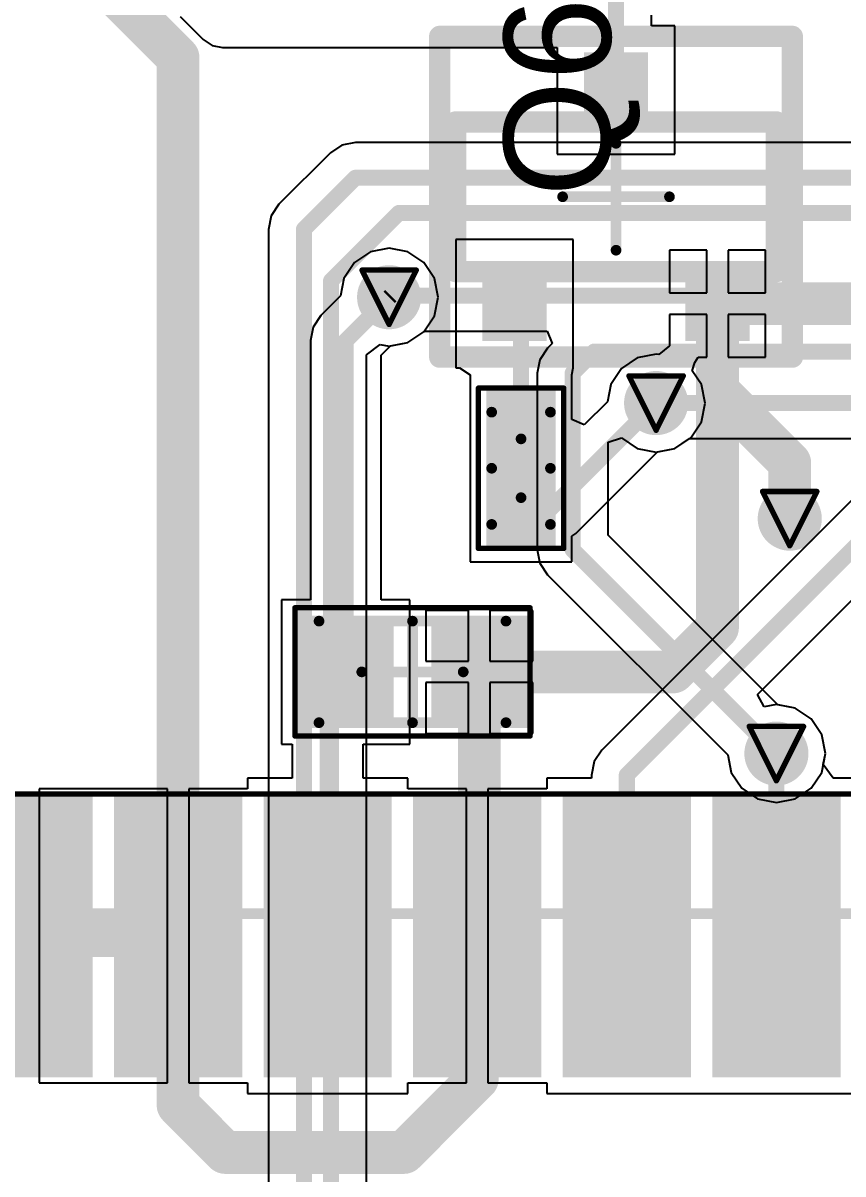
# Model space of a CAD drawing. Header units: millimetres. Extents: x 9.6 to 105, y 7.6 to 66.9.
# Drawn here: x 20.87 to 28.54, y 25.53 to 36.3 of the extents above; entities that cross this region are included whole.
import ezdxf

# ---------------------------------------------------------------- set-up
doc = ezdxf.new("R2010")
doc.units = ezdxf.units.MM
for name, color, linetype in [('BottomLayer', 5, 'Continuous'), ('BottomSolder', 6, 'Continuous'), ('DrillDrawing', 1, 'Continuous'), ('Mechanical13', 56, 'Continuous'), ('Mechanical15', 56, 'Continuous'), ('Mechanical16', 56, 'Continuous'), ('Mechanical2', 216, 'Continuous'), ('Mechanical3', 76, 'Continuous'), ('Mechanical5', 56, 'Continuous'), ('TopLayer', 1, 'Continuous'), ('TopOverlay', 2, 'Continuous'), ('TopPaste', 8, 'Continuous'), ('TopSolder', 216, 'Continuous'), ('ViaHoleLayer', 16, 'Continuous')]:
    doc.layers.add(name, color=color, linetype=linetype)
doc.styles.add('Arial', font='arial.ttf', dxfattribs={"height": 0.2})

msp = doc.modelspace()

# ---------------------------------------------------------------- hatches: boundary and pattern name
at = {"layer": 'BottomLayer'}
h = msp.add_hatch(color=5, dxfattribs=at)
edge = h.paths.add_edge_path()
edge.add_arc((24.292, 33.731), 0.2, 0, 360)
h = msp.add_hatch(color=5, dxfattribs=at)
edge = h.paths.add_edge_path()
edge.add_arc((26.791, 32.741), 0.2, 0, 360)
h = msp.add_hatch(color=5, dxfattribs=at)
edge = h.paths.add_edge_path()
edge.add_arc((28.042, 31.66), 0.2, 0, 360)
h = msp.add_hatch(color=5, dxfattribs=at)
edge = h.paths.add_edge_path()
edge.add_arc((27.917, 29.462), 0.2, 0, 360)
at = {"layer": 'BottomSolder'}
h = msp.add_hatch(color=6, dxfattribs=at)
edge = h.paths.add_edge_path()
edge.add_arc((24.292, 33.731), 0.3, 0, 360)
h = msp.add_hatch(color=6, dxfattribs=at)
edge = h.paths.add_edge_path()
edge.add_arc((26.791, 32.741), 0.3, 0, 360)
h = msp.add_hatch(color=6, dxfattribs=at)
edge = h.paths.add_edge_path()
edge.add_arc((28.042, 31.66), 0.3, 0, 360)
h = msp.add_hatch(color=6, dxfattribs=at)
edge = h.paths.add_edge_path()
edge.add_arc((27.917, 29.462), 0.3, 0, 360)
at = {"layer": 'TopLayer'}
for points in [[(26.116, 35.321), (26.116, 36.021), (26.716, 36.021), (26.716, 35.321)], [(25.166, 33.321), (25.166, 34.021), (25.766, 34.021), (25.766, 33.321)], [(27.066, 33.321), (27.066, 34.021), (27.666, 34.021), (27.666, 33.321)], [(25.302, 32.756), (25.752, 32.756), (25.752, 32.256), (25.302, 32.256)], [(25.302, 32.006), (25.752, 32.006), (25.752, 31.506), (25.302, 31.506)], [(24.236, 30.651), (24.236, 29.801), (23.536, 29.801), (23.536, 30.651)], [(25.486, 30.651), (25.486, 29.801), (24.786, 29.801), (24.786, 30.651)], [(21.417, 28.983), (21.417, 26.533), (20.417, 26.533), (20.417, 28.983)], [(22.817, 28.983), (22.817, 26.533), (21.817, 26.533), (21.817, 28.983)], [(24.217, 28.983), (24.217, 26.533), (23.217, 26.533), (23.217, 28.983)], [(25.617, 28.983), (25.617, 26.533), (24.617, 26.533), (24.617, 28.983)], [(27.017, 28.983), (27.017, 26.533), (26.017, 26.533), (26.017, 28.983)], [(28.417, 28.983), (28.417, 26.533), (27.417, 26.533), (27.417, 28.983)]]:
    msp.add_hatch(color=1, dxfattribs=at).paths.add_polyline_path(points)
h = msp.add_hatch(color=1, dxfattribs=at)
edge = h.paths.add_edge_path()
edge.add_arc((24.292, 33.731), 0.2, 0, 360)
h = msp.add_hatch(color=1, dxfattribs=at)
edge = h.paths.add_edge_path()
edge.add_arc((26.791, 32.741), 0.2, 0, 360)
h = msp.add_hatch(color=1, dxfattribs=at)
edge = h.paths.add_edge_path()
edge.add_arc((28.042, 31.66), 0.2, 0, 360)
h = msp.add_hatch(color=1, dxfattribs=at)
edge = h.paths.add_edge_path()
edge.add_arc((27.917, 29.462), 0.2, 0, 360)
at = {"layer": 'TopPaste'}
for points in [[(26.667, 35.371), (26.667, 35.971), (26.167, 35.971), (26.167, 35.371)], [(25.717, 33.371), (25.717, 33.971), (25.217, 33.971), (25.217, 33.371)], [(27.617, 33.371), (27.617, 33.971), (27.117, 33.971), (27.117, 33.371)], [(25.352, 32.706), (25.702, 32.706), (25.702, 32.306), (25.352, 32.306)], [(25.352, 31.956), (25.702, 31.956), (25.702, 31.556), (25.352, 31.556)], [(24.186, 30.601), (24.186, 29.851), (23.586, 29.851), (23.586, 30.601)], [(25.436, 30.601), (25.436, 29.851), (24.836, 29.851), (24.836, 30.601)], [(21.367, 28.933), (21.367, 26.583), (20.467, 26.583), (20.467, 28.933)], [(22.767, 28.933), (22.767, 26.583), (21.867, 26.583), (21.867, 28.933)], [(24.167, 28.933), (24.167, 26.583), (23.267, 26.583), (23.267, 28.933)], [(25.567, 28.933), (25.567, 26.583), (24.667, 26.583), (24.667, 28.933)], [(26.967, 28.933), (26.967, 26.583), (26.067, 26.583), (26.067, 28.933)], [(28.367, 28.933), (28.367, 26.583), (27.467, 26.583), (27.467, 28.933)]]:
    msp.add_hatch(color=8, dxfattribs=at).paths.add_polyline_path(points)
at = {"layer": 'TopSolder'}
for points in [[(26.116, 35.321), (26.116, 36.021), (26.716, 36.021), (26.716, 35.321)], [(25.166, 33.321), (25.166, 34.021), (25.766, 34.021), (25.766, 33.321)], [(27.066, 33.321), (27.066, 34.021), (27.666, 34.021), (27.666, 33.321)], [(25.202, 32.856), (25.852, 32.856), (25.852, 32.156), (25.202, 32.156)], [(25.202, 32.106), (25.852, 32.106), (25.852, 31.406), (25.202, 31.406)], [(24.336, 30.751), (24.336, 29.701), (23.436, 29.701), (23.436, 30.751)], [(25.586, 30.751), (25.586, 29.701), (24.686, 29.701), (24.686, 30.751)], [(21.517, 29.083), (21.517, 26.433), (20.317, 26.433), (20.317, 29.083)], [(22.917, 29.083), (22.917, 26.433), (21.717, 26.433), (21.717, 29.083)], [(24.317, 29.083), (24.317, 26.433), (23.117, 26.433), (23.117, 29.083)], [(25.717, 29.083), (25.717, 26.433), (24.517, 26.433), (24.517, 29.083)], [(27.117, 29.083), (27.117, 26.433), (25.917, 26.433), (25.917, 29.083)], [(28.517, 29.083), (28.517, 26.433), (27.317, 26.433), (27.317, 29.083)]]:
    msp.add_hatch(color=216, dxfattribs=at).paths.add_polyline_path(points)
h = msp.add_hatch(color=216, dxfattribs=at)
edge = h.paths.add_edge_path()
edge.add_arc((24.292, 33.731), 0.3, 0, 360)
h = msp.add_hatch(color=216, dxfattribs=at)
edge = h.paths.add_edge_path()
edge.add_arc((26.791, 32.741), 0.3, 0, 360)
h = msp.add_hatch(color=216, dxfattribs=at)
edge = h.paths.add_edge_path()
edge.add_arc((28.042, 31.66), 0.3, 0, 360)
h = msp.add_hatch(color=216, dxfattribs=at)
edge = h.paths.add_edge_path()
edge.add_arc((27.917, 29.462), 0.3, 0, 360)
at = {"layer": 'ViaHoleLayer'}
h = msp.add_hatch(color=16, dxfattribs=at)
edge = h.paths.add_edge_path()
edge.add_arc((24.292, 33.731), 0.1, 0, 360)
h = msp.add_hatch(color=16, dxfattribs=at)
edge = h.paths.add_edge_path()
edge.add_arc((26.791, 32.741), 0.1, 0, 360)
h = msp.add_hatch(color=16, dxfattribs=at)
edge = h.paths.add_edge_path()
edge.add_arc((28.042, 31.66), 0.1, 0, 360)
h = msp.add_hatch(color=16, dxfattribs=at)
edge = h.paths.add_edge_path()
edge.add_arc((27.917, 29.462), 0.1, 0, 360)

# ---------------------------------------------------------------- linework, layer by layer
at = {"layer": 'BottomLayer'}
for p, q in [((23.851, 35.155), (23.743, 35.083)), ((23.978, 35.18), (23.851, 35.155)), ((53.127, 35.18), (23.978, 35.18)), ((23.743, 35.083), (23.261, 34.601)), ((23.261, 34.601), (23.189, 34.493)), ((23.189, 34.493), (23.164, 34.366)), ((23.164, 34.366), (23.164, 23.774)), ((24.468, 33.307), (24.617, 33.407)), ((24.617, 33.407), (24.623, 33.415)), ((24.623, 33.415), (25.77, 33.415)), ((25.77, 33.415), (25.819, 33.298)), ((24.08, 33.191), (24.207, 33.289)), ((24.207, 33.289), (24.292, 33.272)), ((24.292, 33.272), (24.468, 33.307)), ((25.819, 33.298), (25.775, 33.254)), ((24.08, 25.283), (24.08, 33.191)), ((25.775, 33.254), (25.703, 33.147)), ((25.703, 33.147), (25.678, 33.02)), ((25.678, 33.02), (25.678, 31.369)), ((26.341, 32.376), (26.467, 32.416)), ((26.467, 32.416), (26.615, 32.317)), ((26.341, 31.506), (26.341, 32.376)), ((26.615, 32.317), (26.791, 32.282)), ((26.791, 32.282), (26.967, 32.317)), ((26.967, 32.317), (27.105, 32.409)), ((27.105, 32.409), (40.802, 32.409)), ((27.929, 29.918), (26.341, 31.506)), ((25.678, 31.369), (25.703, 31.242)), ((25.703, 31.242), (25.775, 31.135)), ((25.775, 31.135), (27.461, 29.449)), ((28.093, 29.886), (27.929, 29.918)), ((28.241, 29.786), (28.093, 29.886)), ((28.341, 29.637), (28.241, 29.786)), ((28.376, 29.462), (28.341, 29.637)), ((27.461, 29.449), (27.493, 29.286)), ((28.341, 29.286), (28.376, 29.462)), ((27.493, 29.286), (27.593, 29.137)), ((28.241, 29.137), (28.341, 29.286)), ((27.593, 29.137), (27.741, 29.038)), ((28.093, 29.038), (28.241, 29.137)), ((27.741, 29.038), (27.917, 29.003)), ((27.917, 29.003), (28.093, 29.038))]:
    msp.add_line(p, q, dxfattribs=at)
at = {"layer": 'BottomLayer', "const_width": 0.15}
for points in [[(23.495, 34.366), (23.978, 34.849)], [(23.978, 34.849), (53.264, 34.849)], [(23.749, 33.884), (24.384, 34.519)], [(24.384, 34.519), (53.289, 34.519)], [(23.495, 23.774), (23.495, 34.366)], [(23.749, 25.146), (23.749, 33.884)], [(24.292, 33.731), (24.308, 33.747)], [(24.308, 33.747), (53.077, 33.747)], [(26.01, 33.02), (26.213, 33.223)], [(26.213, 33.223), (31.197, 33.223)], [(26.01, 31.369), (26.01, 33.02)], [(26.791, 32.741), (66.413, 32.741)], [(26.01, 31.369), (27.917, 29.462)]]:
    msp.add_lwpolyline(points, dxfattribs=at)
at = {"layer": 'BottomLayer', "const_width": 0.075}
for points in [[(23.94, 34.849, 1), (24.015, 34.849, 1)], [(23.94, 34.849, 1), (24.015, 34.849, 1)], [(24.346, 34.519, 1), (24.422, 34.519, 1)], [(24.346, 34.519, 1), (24.422, 34.519, 1)], [(23.457, 34.366, 1), (23.533, 34.366, 1)], [(23.457, 34.366, 1), (23.533, 34.366, 1)], [(23.711, 33.884, 1), (23.787, 33.884, 1)], [(23.711, 33.884, 1), (23.787, 33.884, 1)], [(24.27, 33.747, 1), (24.345, 33.747, 1)], [(24.27, 33.747, 1), (24.345, 33.747, 1)], [(24.255, 33.731, 1), (24.33, 33.731, 1)], [(26.175, 33.223, 1), (26.25, 33.223, 1)], [(26.175, 33.223, 1), (26.25, 33.223, 1)], [(25.972, 33.02, 1), (26.047, 33.02, 1)], [(25.972, 33.02, 1), (26.047, 33.02, 1)], [(26.754, 32.741, 1), (26.829, 32.741, 1)], [(25.972, 31.369, 1), (26.047, 31.369, 1)], [(25.972, 31.369, 1), (26.047, 31.369, 1)], [(27.879, 29.462, 1), (27.954, 29.462, 1)]]:
    msp.add_lwpolyline(points, format="xyb", close=True, dxfattribs=at)
at = {"layer": 'DrillDrawing', "const_width": 0.0508}
for points in [[(24.038, 33.985), (24.546, 33.985)], [(24.038, 33.985), (24.292, 33.477)], [(24.292, 33.477), (24.546, 33.985)], [(26.537, 32.995), (27.045, 32.995)], [(26.537, 32.995), (26.791, 32.487)], [(26.791, 32.487), (27.045, 32.995)], [(27.788, 31.914), (28.296, 31.914)], [(27.788, 31.914), (28.042, 31.406)], [(28.042, 31.406), (28.296, 31.914)], [(27.663, 29.716), (28.171, 29.716)], [(27.663, 29.716), (27.917, 29.208)], [(27.917, 29.208), (28.171, 29.716)]]:
    msp.add_lwpolyline(points, dxfattribs=at)
at = {"layer": 'DrillDrawing', "const_width": 0.0254}
for points in [[(24.026, 33.985, 1), (24.051, 33.985, 1)], [(24.026, 33.985, 1), (24.051, 33.985, 1)], [(24.534, 33.985, 1), (24.559, 33.985, 1)], [(24.534, 33.985, 1), (24.559, 33.985, 1)], [(24.28, 33.477, 1), (24.305, 33.477, 1)], [(24.28, 33.477, 1), (24.305, 33.477, 1)], [(26.524, 32.995, 1), (26.55, 32.995, 1)], [(26.524, 32.995, 1), (26.55, 32.995, 1)], [(27.032, 32.995, 1), (27.058, 32.995, 1)], [(27.032, 32.995, 1), (27.058, 32.995, 1)], [(26.778, 32.487, 1), (26.804, 32.487, 1)], [(26.778, 32.487, 1), (26.804, 32.487, 1)], [(27.775, 31.914, 1), (27.8, 31.914, 1)], [(27.775, 31.914, 1), (27.8, 31.914, 1)], [(28.283, 31.914, 1), (28.308, 31.914, 1)], [(28.283, 31.914, 1), (28.308, 31.914, 1)], [(28.029, 31.406, 1), (28.054, 31.406, 1)], [(28.029, 31.406, 1), (28.054, 31.406, 1)], [(27.65, 29.716, 1), (27.676, 29.716, 1)], [(27.65, 29.716, 1), (27.676, 29.716, 1)], [(28.158, 29.716, 1), (28.184, 29.716, 1)], [(28.158, 29.716, 1), (28.184, 29.716, 1)], [(27.904, 29.208, 1), (27.93, 29.208, 1)], [(27.904, 29.208, 1), (27.93, 29.208, 1)]]:
    msp.add_lwpolyline(points, format="xyb", close=True, dxfattribs=at)
at = {"layer": 'Mechanical13', "const_width": 0.1}
for points in [[(25.252, 31.606), (25.252, 32.656)], [(25.252, 32.656), (25.802, 32.656)], [(25.802, 31.606), (25.802, 32.656)], [(25.252, 31.606), (25.802, 31.606)], [(23.636, 30.701), (25.386, 30.701)], [(23.636, 29.751), (23.636, 30.701)], [(25.386, 29.751), (25.386, 30.701)], [(23.636, 29.751), (25.386, 29.751)], [(10.217, 27.963), (33.217, 27.963)]]:
    msp.add_lwpolyline(points, dxfattribs=at)
at = {"layer": 'Mechanical13', "const_width": 0.05}
for points in [[(25.227, 32.656, 1), (25.277, 32.656, 1)], [(25.227, 32.656, 1), (25.277, 32.656, 1)], [(25.777, 32.656, 1), (25.827, 32.656, 1)], [(25.777, 32.656, 1), (25.827, 32.656, 1)], [(25.227, 31.606, 1), (25.277, 31.606, 1)], [(25.227, 31.606, 1), (25.277, 31.606, 1)], [(25.777, 31.606, 1), (25.827, 31.606, 1)], [(25.777, 31.606, 1), (25.827, 31.606, 1)], [(23.611, 30.701, 1), (23.661, 30.701, 1)], [(23.611, 30.701, 1), (23.661, 30.701, 1)], [(25.361, 30.701, 1), (25.411, 30.701, 1)], [(25.361, 30.701, 1), (25.411, 30.701, 1)], [(23.611, 29.751, 1), (23.661, 29.751, 1)], [(23.611, 29.751, 1), (23.661, 29.751, 1)], [(25.361, 29.751, 1), (25.411, 29.751, 1)], [(25.361, 29.751, 1), (25.411, 29.751, 1)]]:
    msp.add_lwpolyline(points, format="xyb", close=True, dxfattribs=at)
at = {"layer": 'Mechanical15'}
for points, const_width in [([(25.127, 31.381), (25.127, 32.881)], 0.05), ([(25.127, 32.881), (25.927, 32.881)], 0.05), ([(25.927, 31.381), (25.927, 32.881)], 0.05), ([(25.527, 31.856), (25.527, 32.406)], 0.1), ([(25.252, 32.131), (25.802, 32.131)], 0.1), ([(25.127, 31.381), (25.927, 31.381)], 0.05), ([(23.411, 30.826), (25.611, 30.826)], 0.05), ([(23.411, 29.626), (23.411, 30.826)], 0.05), ([(25.611, 29.626), (25.611, 30.826)], 0.05), ([(24.511, 29.751), (24.511, 30.701)], 0.1), ([(24.036, 30.226), (24.986, 30.226)], 0.1), ([(23.411, 29.626), (25.611, 29.626)], 0.05), ([(10.117, 29.083), (34.362, 29.083)], 0.05)]:
    msp.add_lwpolyline(points, dxfattribs=dict(at, const_width=const_width))
for points, const_width in [([(25.115, 32.881, 1), (25.14, 32.881, 1)], 0.025), ([(25.115, 32.881, 1), (25.14, 32.881, 1)], 0.025), ([(25.914, 32.881, 1), (25.939, 32.881, 1)], 0.025), ([(25.914, 32.881, 1), (25.939, 32.881, 1)], 0.025), ([(25.502, 32.406, 1), (25.552, 32.406, 1)], 0.05), ([(25.227, 32.131, 1), (25.277, 32.131, 1)], 0.05), ([(25.777, 32.131, 1), (25.827, 32.131, 1)], 0.05), ([(25.502, 31.856, 1), (25.552, 31.856, 1)], 0.05), ([(25.115, 31.381, 1), (25.14, 31.381, 1)], 0.025), ([(25.115, 31.381, 1), (25.14, 31.381, 1)], 0.025), ([(25.914, 31.381, 1), (25.939, 31.381, 1)], 0.025), ([(25.914, 31.381, 1), (25.939, 31.381, 1)], 0.025), ([(23.398, 30.826, 1), (23.423, 30.826, 1)], 0.025), ([(23.398, 30.826, 1), (23.423, 30.826, 1)], 0.025), ([(25.599, 30.826, 1), (25.624, 30.826, 1)], 0.025), ([(25.599, 30.826, 1), (25.624, 30.826, 1)], 0.025), ([(24.486, 30.701, 1), (24.536, 30.701, 1)], 0.05), ([(24.011, 30.226, 1), (24.061, 30.226, 1)], 0.05), ([(24.961, 30.226, 1), (25.011, 30.226, 1)], 0.05), ([(24.486, 29.751, 1), (24.536, 29.751, 1)], 0.05), ([(23.398, 29.626, 1), (23.423, 29.626, 1)], 0.025), ([(23.398, 29.626, 1), (23.423, 29.626, 1)], 0.025), ([(25.599, 29.626, 1), (25.624, 29.626, 1)], 0.025), ([(25.599, 29.626, 1), (25.624, 29.626, 1)], 0.025)]:
    msp.add_lwpolyline(points, format="xyb", close=True, dxfattribs=dict(at, const_width=const_width))
at = {"layer": 'Mechanical16', "const_width": 0.1}
for points in [[(26.416, 34.171), (26.416, 35.171)], [(25.916, 34.671), (26.916, 34.671)]]:
    msp.add_lwpolyline(points, dxfattribs=at)
at = {"layer": 'Mechanical16', "const_width": 0.05}
for points in [[(26.391, 35.171, 1), (26.441, 35.171, 1)], [(25.891, 34.671, 1), (25.941, 34.671, 1)], [(26.891, 34.671, 1), (26.941, 34.671, 1)], [(26.391, 34.171, 1), (26.441, 34.171, 1)]]:
    msp.add_lwpolyline(points, format="xyb", close=True, dxfattribs=at)
at = {"layer": 'Mechanical2', "const_width": 0.2}
for points in [[(24.916, 33.971), (24.916, 35.371)], [(24.916, 35.371), (27.916, 35.371)], [(27.916, 33.971), (27.916, 35.371)], [(24.916, 33.971), (27.916, 33.971)]]:
    msp.add_lwpolyline(points, dxfattribs=at)
at = {"layer": 'Mechanical2', "const_width": 0.1}
for points in [[(24.866, 35.371, 1), (24.966, 35.371, 1)], [(24.866, 35.371, 1), (24.966, 35.371, 1)], [(27.866, 35.371, 1), (27.966, 35.371, 1)], [(27.866, 35.371, 1), (27.966, 35.371, 1)], [(24.866, 33.971, 1), (24.966, 33.971, 1)], [(24.866, 33.971, 1), (24.966, 33.971, 1)], [(27.866, 33.971, 1), (27.966, 33.971, 1)], [(27.866, 33.971, 1), (27.966, 33.971, 1)]]:
    msp.add_lwpolyline(points, format="xyb", close=True, dxfattribs=at)
at = {"layer": 'Mechanical3', "const_width": 0.2}
for points in [[(24.766, 33.171), (24.766, 36.171)], [(24.766, 36.171), (28.066, 36.171)], [(28.066, 33.171), (28.066, 36.171)], [(24.766, 33.171), (28.066, 33.171)]]:
    msp.add_lwpolyline(points, dxfattribs=at)
at = {"layer": 'Mechanical3', "const_width": 0.1}
for points in [[(24.716, 36.171, 1), (24.816, 36.171, 1)], [(24.716, 36.171, 1), (24.816, 36.171, 1)], [(28.016, 36.171, 1), (28.116, 36.171, 1)], [(28.016, 36.171, 1), (28.116, 36.171, 1)], [(24.716, 33.171, 1), (24.816, 33.171, 1)], [(24.716, 33.171, 1), (24.816, 33.171, 1)], [(28.016, 33.171, 1), (28.116, 33.171, 1)], [(28.016, 33.171, 1), (28.116, 33.171, 1)]]:
    msp.add_lwpolyline(points, format="xyb", close=True, dxfattribs=at)
at = {"layer": 'Mechanical5', "const_width": 0.2}
for points in [[(24.766, 33.171), (24.766, 36.171)], [(24.766, 36.171), (28.066, 36.171)], [(28.066, 33.171), (28.066, 36.171)], [(24.766, 33.171), (28.066, 33.171)]]:
    msp.add_lwpolyline(points, dxfattribs=at)
at = {"layer": 'Mechanical5', "const_width": 0.1}
for points in [[(24.716, 36.171, 1), (24.816, 36.171, 1)], [(24.716, 36.171, 1), (24.816, 36.171, 1)], [(28.016, 36.171, 1), (28.116, 36.171, 1)], [(28.016, 36.171, 1), (28.116, 36.171, 1)], [(24.716, 33.171, 1), (24.816, 33.171, 1)], [(24.716, 33.171, 1), (24.816, 33.171, 1)], [(28.016, 33.171, 1), (28.116, 33.171, 1)], [(28.016, 33.171, 1), (28.116, 33.171, 1)]]:
    msp.add_lwpolyline(points, format="xyb", close=True, dxfattribs=at)
at = {"layer": 'TopLayer'}
for p, q in [((26.747, 36.271), (26.747, 36.665)), ((22.337, 36.358), (22.553, 36.142)), ((26.966, 36.271), (26.747, 36.271)), ((26.966, 35.071), (26.966, 36.271)), ((22.553, 36.142), (22.635, 36.087)), ((22.635, 36.087), (22.733, 36.067)), ((22.733, 36.067), (25.866, 36.067)), ((25.866, 36.067), (25.866, 35.071)), ((25.866, 35.071), (26.966, 35.071)), ((26.016, 34.271), (24.916, 34.271)), ((24.916, 34.271), (24.916, 33.071)), ((26.016, 33.127), (26.016, 34.271)), ((24.117, 34.155), (23.968, 34.056)), ((24.292, 34.19), (24.117, 34.155)), ((24.468, 34.155), (24.292, 34.19)), ((24.617, 34.056), (24.468, 34.155)), ((27.266, 34.171), (26.916, 34.171)), ((26.916, 34.171), (26.916, 33.771)), ((27.266, 33.771), (27.266, 34.171)), ((27.816, 34.171), (27.466, 34.171)), ((27.466, 34.171), (27.466, 33.771)), ((27.816, 33.771), (27.816, 34.171)), ((23.968, 34.056), (23.869, 33.907)), ((24.716, 33.907), (24.617, 34.056)), ((23.869, 33.907), (23.836, 33.743)), ((24.751, 33.731), (24.716, 33.907)), ((23.836, 33.743), (23.652, 33.559)), ((24.716, 33.556), (24.751, 33.731)), ((26.916, 33.771), (27.266, 33.771)), ((27.466, 33.771), (27.816, 33.771)), ((23.652, 33.559), (23.58, 33.452)), ((24.617, 33.407), (24.716, 33.556)), ((27.266, 33.571), (26.916, 33.571)), ((26.916, 33.571), (26.916, 33.275)), ((27.266, 33.171), (27.266, 33.571)), ((27.816, 33.571), (27.466, 33.571)), ((27.466, 33.571), (27.466, 33.171)), ((27.816, 33.171), (27.816, 33.571)), ((23.58, 33.452), (23.555, 33.325)), ((24.468, 33.307), (24.617, 33.407)), ((23.555, 33.325), (23.555, 30.901)), ((24.217, 33.188), (24.305, 33.275)), ((24.305, 33.275), (24.468, 33.307)), ((30.143, 33.356), (26.283, 29.495)), ((26.916, 33.275), (26.818, 33.194)), ((24.217, 30.901), (24.217, 33.188)), ((26.615, 33.164), (26.467, 33.065)), ((26.791, 33.199), (26.615, 33.164)), ((26.818, 33.194), (26.791, 33.199)), ((27.153, 33.122), (27.185, 33.171)), ((27.185, 33.171), (27.266, 33.171)), ((27.466, 33.171), (27.816, 33.171)), ((24.916, 33.071), (24.952, 33.071)), ((24.952, 33.071), (25.052, 33.006)), ((26.002, 33.006), (26.016, 33.071)), ((26.016, 33.071), (26.016, 33.127)), ((26.016, 33.071), (26.016, 33.071)), ((26.467, 33.065), (26.367, 32.916)), ((27.129, 33.044), (27.153, 33.122)), ((25.052, 33.006), (25.052, 32.006)), ((26.002, 32.586), (26.002, 33.006)), ((26.002, 33.006), (26.002, 33.006)), ((27.215, 32.916), (27.129, 33.044)), ((26.367, 32.916), (26.335, 32.753)), ((27.25, 32.741), (27.215, 32.916)), ((26.335, 32.753), (26.119, 32.538)), ((27.215, 32.565), (27.25, 32.741)), ((27.739, 30.015), (30.515, 32.79)), ((26.119, 32.538), (26.002, 32.586)), ((27.115, 32.416), (27.215, 32.565)), ((26.967, 32.317), (27.115, 32.416)), ((26.803, 32.284), (26.967, 32.317)), ((26.041, 31.522), (26.803, 32.284)), ((25.052, 32.006), (25.052, 31.256)), ((26.002, 31.496), (26.041, 31.522)), ((26.002, 31.256), (26.002, 31.496)), ((25.052, 31.256), (26.002, 31.256)), ((23.555, 30.901), (23.286, 30.901)), ((23.286, 30.901), (23.286, 29.551)), ((24.486, 30.901), (24.217, 30.901)), ((24.486, 29.551), (24.486, 30.901)), ((25.036, 30.801), (24.636, 30.801)), ((24.636, 30.801), (24.636, 30.326)), ((25.036, 30.326), (25.036, 30.801)), ((25.636, 30.801), (25.236, 30.801)), ((25.236, 30.801), (25.236, 30.326)), ((25.636, 30.326), (25.636, 30.801)), ((24.636, 30.326), (25.036, 30.326)), ((25.236, 30.326), (25.636, 30.326)), ((25.036, 30.126), (24.636, 30.126)), ((24.636, 30.126), (24.636, 29.651)), ((25.036, 29.651), (25.036, 30.126)), ((25.636, 30.126), (25.236, 30.126)), ((25.236, 30.126), (25.236, 29.651)), ((25.636, 29.651), (25.636, 30.126)), ((27.802, 29.898), (27.739, 30.015)), ((27.917, 29.92), (27.802, 29.898)), ((28.093, 29.886), (27.917, 29.92)), ((28.241, 29.786), (28.093, 29.886)), ((28.341, 29.637), (28.241, 29.786)), ((24.636, 29.651), (25.036, 29.651)), ((25.236, 29.651), (25.636, 29.651)), ((28.376, 29.462), (28.341, 29.637)), ((23.286, 29.551), (23.386, 29.551)), ((23.386, 29.551), (23.386, 29.233)), ((24.048, 29.233), (24.048, 29.551)), ((24.048, 29.551), (24.486, 29.551)), ((26.283, 29.495), (26.211, 29.388)), ((28.356, 29.36), (28.376, 29.462)), ((26.211, 29.388), (26.186, 29.261)), ((28.447, 29.233), (28.356, 29.36)), ((23.386, 29.233), (22.967, 29.233)), ((22.967, 29.233), (22.967, 29.133)), ((24.467, 29.233), (24.048, 29.233)), ((24.467, 29.133), (24.467, 29.233)), ((26.186, 29.233), (25.767, 29.233)), ((25.767, 29.233), (25.767, 29.133)), ((26.186, 29.261), (26.186, 29.233)), ((31.467, 29.233), (28.447, 29.233)), ((21.54, 29.133), (21.017, 29.133)), ((21.017, 29.133), (21.017, 27.758)), ((21.567, 29.133), (21.54, 29.133)), ((21.667, 29.133), (21.567, 29.133)), ((21.694, 29.133), (21.667, 29.133)), ((22.217, 29.133), (21.694, 29.133)), ((22.217, 27.758), (22.217, 29.133)), ((22.967, 29.133), (22.417, 29.133)), ((22.417, 29.133), (22.417, 27.758)), ((25.017, 29.133), (24.467, 29.133)), ((25.017, 27.758), (25.017, 29.133)), ((25.767, 29.133), (25.217, 29.133)), ((25.217, 29.133), (25.217, 27.758)), ((21.017, 27.758), (21.017, 26.383)), ((22.217, 26.383), (22.217, 27.758)), ((22.417, 27.758), (22.417, 26.383)), ((25.017, 26.383), (25.017, 27.758)), ((25.217, 27.758), (25.217, 26.383)), ((21.017, 26.383), (21.54, 26.383)), ((21.54, 26.383), (21.567, 26.383)), ((21.567, 26.383), (21.667, 26.383)), ((21.667, 26.383), (21.694, 26.383)), ((21.694, 26.383), (22.217, 26.383)), ((22.417, 26.383), (22.967, 26.383)), ((22.967, 26.383), (22.967, 26.283)), ((24.467, 26.283), (24.467, 26.383)), ((24.467, 26.383), (25.017, 26.383)), ((25.217, 26.383), (25.767, 26.383)), ((25.767, 26.383), (25.767, 26.283)), ((22.967, 26.283), (24.467, 26.283)), ((25.767, 26.283), (28.986, 26.283))]:
    msp.add_line(p, q, dxfattribs=at)
for points, const_width in [([(26.416, 35.671), (26.416, 37.465)], 0.15), ([(21.689, 36.601), (22.317, 35.973)], 0.4), ([(22.317, 27.758), (22.317, 35.973)], 0.4), ([(27.366, 32.857), (27.366, 33.671)], 0.4), ([(27.366, 33.671), (31.944, 33.671)], 0.4), ([(23.886, 33.325), (24.292, 33.731)], 0.15), ([(25.466, 33.671), (25.527, 33.61)], 0.15), ([(25.527, 32.506), (25.527, 33.61)], 0.15), ([(23.886, 30.226), (23.886, 33.325)], 0.15), ([(26.517, 29.261), (30.378, 33.122)], 0.15), ([(27.366, 30.64), (27.366, 32.857)], 0.4), ([(27.366, 32.857), (28.042, 32.182)], 0.4), ([(25.806, 31.756), (26.791, 32.741)], 0.15), ([(28.042, 31.66), (28.042, 32.182)], 0.4), ([(25.527, 31.756), (25.806, 31.756)], 0.15), ([(26.952, 30.226), (27.366, 30.64)], 0.4), ([(25.136, 30.226), (26.952, 30.226)], 0.4), ([(25.136, 29), (25.136, 30.226)], 0.4), ([(23.717, 30.057), (23.886, 30.226)], 0.15), ([(23.717, 27.758), (23.717, 30.057)], 0.15), ([(27.917, 27.758), (27.917, 29.462)], 0.15), ([(26.517, 27.758), (26.517, 29.261)], 0.15), ([(25.117, 28.981), (25.136, 29)], 0.4), ([(25.117, 27.758), (25.117, 28.981)], 0.4), ([(20.917, 27.758), (22.317, 27.758)], 0.4), ([(22.317, 26.172), (22.317, 27.758)], 0.4), ([(25.117, 26.416), (25.117, 27.758)], 0.4), ([(24.431, 25.73), (25.117, 26.416)], 0.4), ([(22.317, 26.172), (22.758, 25.73)], 0.4), ([(22.758, 25.73), (24.431, 25.73)], 0.4)]:
    msp.add_lwpolyline(points, dxfattribs=dict(at, const_width=const_width))
for points, const_width in [([(22.217, 35.973, 1), (22.417, 35.973, 1)], 0.2), ([(22.217, 35.973, 1), (22.417, 35.973, 1)], 0.2), ([(26.378, 35.671, 1), (26.454, 35.671, 1)], 0.075), ([(27.266, 33.671, 1), (27.466, 33.671, 1)], 0.2), ([(27.266, 33.671, 1), (27.466, 33.671, 1)], 0.2), ([(24.255, 33.731, 1), (24.33, 33.731, 1)], 0.075), ([(25.428, 33.671, 1), (25.503, 33.671, 1)], 0.075), ([(25.489, 33.61, 1), (25.565, 33.61, 1)], 0.075), ([(25.489, 33.61, 1), (25.565, 33.61, 1)], 0.075), ([(23.849, 33.325, 1), (23.924, 33.325, 1)], 0.075), ([(23.849, 33.325, 1), (23.924, 33.325, 1)], 0.075), ([(27.266, 32.857, 1), (27.466, 32.857, 1)], 0.2), ([(27.266, 32.857, 1), (27.466, 32.857, 1)], 0.2), ([(27.266, 32.857, 1), (27.466, 32.857, 1)], 0.2), ([(26.754, 32.741, 1), (26.829, 32.741, 1)], 0.075), ([(25.489, 32.506, 1), (25.565, 32.506, 1)], 0.075), ([(27.942, 32.182, 1), (28.142, 32.182, 1)], 0.2), ([(27.942, 32.182, 1), (28.142, 32.182, 1)], 0.2), ([(25.489, 31.756, 1), (25.565, 31.756, 1)], 0.075), ([(25.769, 31.756, 1), (25.844, 31.756, 1)], 0.075), ([(25.769, 31.756, 1), (25.844, 31.756, 1)], 0.075), ([(27.942, 31.66, 1), (28.142, 31.66, 1)], 0.2), ([(27.266, 30.64, 1), (27.466, 30.64, 1)], 0.2), ([(27.266, 30.64, 1), (27.466, 30.64, 1)], 0.2), ([(25.036, 30.226, 1), (25.236, 30.226, 1)], 0.2), ([(25.036, 30.226, 1), (25.236, 30.226, 1)], 0.2), ([(26.852, 30.226, 1), (27.052, 30.226, 1)], 0.2), ([(26.852, 30.226, 1), (27.052, 30.226, 1)], 0.2), ([(23.849, 30.226, 1), (23.924, 30.226, 1)], 0.075), ([(23.849, 30.226, 1), (23.924, 30.226, 1)], 0.075), ([(23.679, 30.057, 1), (23.754, 30.057, 1)], 0.075), ([(23.679, 30.057, 1), (23.754, 30.057, 1)], 0.075), ([(27.879, 29.462, 1), (27.954, 29.462, 1)], 0.075), ([(26.479, 29.261, 1), (26.554, 29.261, 1)], 0.075), ([(26.479, 29.261, 1), (26.554, 29.261, 1)], 0.075), ([(25.017, 28.981, 1), (25.217, 28.981, 1)], 0.2), ([(25.017, 28.981, 1), (25.217, 28.981, 1)], 0.2), ([(25.036, 29, 1), (25.236, 29, 1)], 0.2), ([(25.036, 29, 1), (25.236, 29, 1)], 0.2), ([(20.817, 27.758, 1), (21.017, 27.758, 1)], 0.2), ([(22.217, 27.758, 1), (22.417, 27.758, 1)], 0.2), ([(22.217, 27.758, 1), (22.417, 27.758, 1)], 0.2), ([(22.217, 27.758, 1), (22.417, 27.758, 1)], 0.2), ([(25.017, 27.758, 1), (25.217, 27.758, 1)], 0.2), ([(25.017, 27.758, 1), (25.217, 27.758, 1)], 0.2), ([(23.679, 27.758, 1), (23.754, 27.758, 1)], 0.075), ([(26.479, 27.758, 1), (26.554, 27.758, 1)], 0.075), ([(27.879, 27.758, 1), (27.954, 27.758, 1)], 0.075), ([(25.017, 26.416, 1), (25.217, 26.416, 1)], 0.2), ([(25.017, 26.416, 1), (25.217, 26.416, 1)], 0.2), ([(22.217, 26.172, 1), (22.417, 26.172, 1)], 0.2), ([(22.217, 26.172, 1), (22.417, 26.172, 1)], 0.2), ([(22.658, 25.73, 1), (22.858, 25.73, 1)], 0.2), ([(22.658, 25.73, 1), (22.858, 25.73, 1)], 0.2), ([(24.331, 25.73, 1), (24.531, 25.73, 1)], 0.2), ([(24.331, 25.73, 1), (24.531, 25.73, 1)], 0.2)]:
    msp.add_lwpolyline(points, format="xyb", close=True, dxfattribs=dict(at, const_width=const_width))
at = {"layer": 'TopOverlay', "const_width": 0.2}
for points in [[(24.916, 34.396), (24.916, 35.371)], [(24.916, 35.371), (25.741, 35.371)], [(27.091, 35.371), (27.916, 35.371)], [(27.916, 34.396), (27.916, 35.371)], [(26.141, 33.971), (26.691, 33.971)]]:
    msp.add_lwpolyline(points, dxfattribs=at)
at = {"layer": 'TopOverlay', "const_width": 0.1}
for points in [[(24.866, 35.371, 1), (24.966, 35.371, 1)], [(24.866, 35.371, 1), (24.966, 35.371, 1)], [(25.691, 35.371, 1), (25.791, 35.371, 1)], [(27.041, 35.371, 1), (27.141, 35.371, 1)], [(27.866, 35.371, 1), (27.966, 35.371, 1)], [(27.866, 35.371, 1), (27.966, 35.371, 1)], [(24.866, 34.396, 1), (24.966, 34.396, 1)], [(27.866, 34.396, 1), (27.966, 34.396, 1)], [(26.091, 33.971, 1), (26.191, 33.971, 1)], [(26.641, 33.971, 1), (26.741, 33.971, 1)]]:
    msp.add_lwpolyline(points, format="xyb", close=True, dxfattribs=at)

# ---------------------------------------------------------------- texts
at = {"layer": 'Mechanical5', "style": 'Arial'}
msp.add_text('Q6', height=1, rotation=90, dxfattribs=at).set_placement((26.366, 34.671))

doc.saveas('drawing.dxf')
